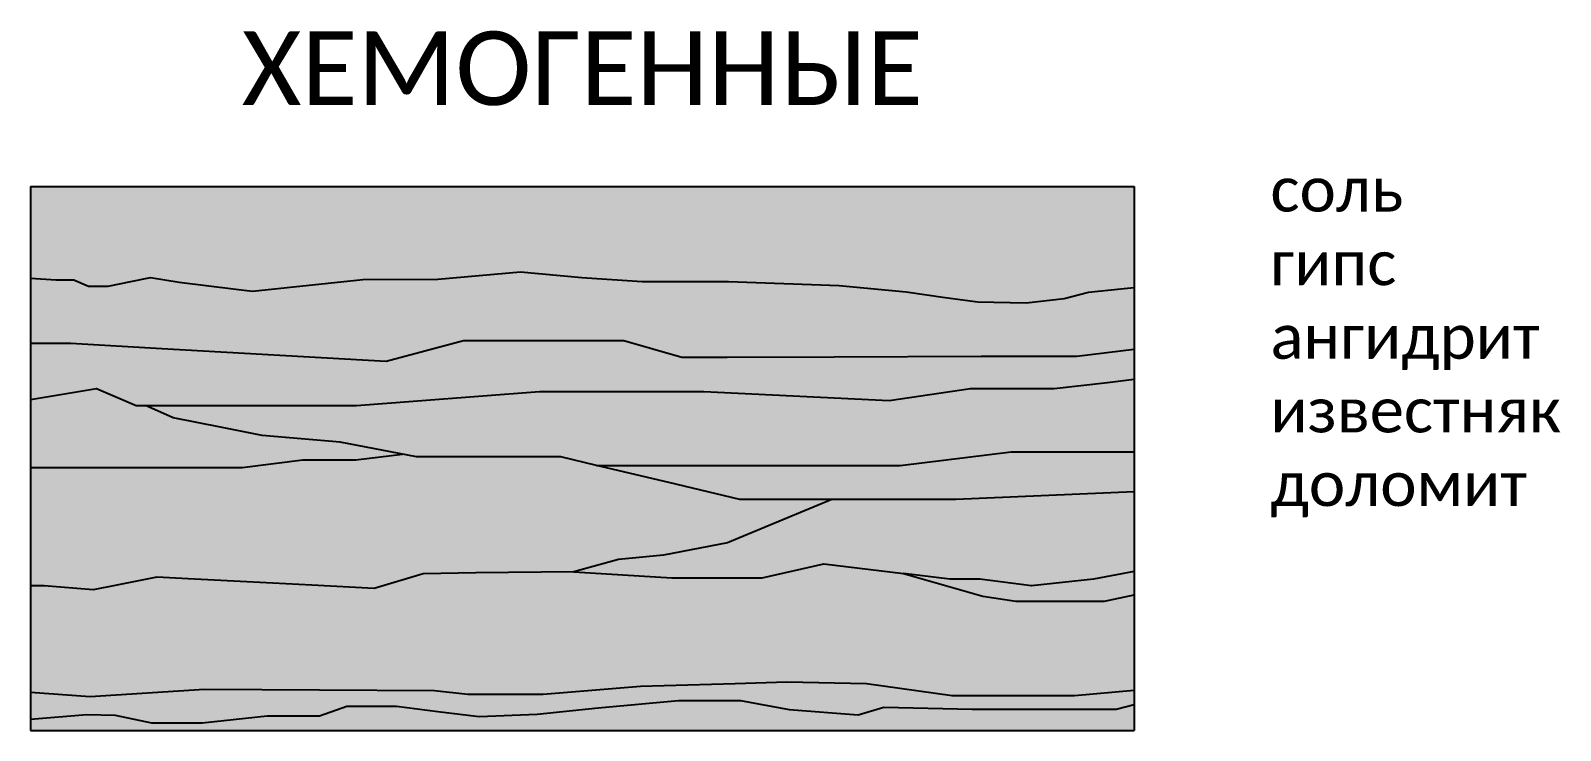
# Model space of a CAD drawing. Header units: millimetres. Extents: x 39 to 1913, y -1214 to 273.
# Drawn here: x 1341 to 1444.9, y 66.5 to 114 of the extents above; entities that cross this region are included whole.
import ezdxf

# ---------------------------------------------------------------- set-up
doc = ezdxf.new("R2010")
doc.units = ezdxf.units.MM
doc.styles.get("Standard").update_dxf_attribs({"font": 'arial.ttf'})

msp = doc.modelspace()

# ---------------------------------------------------------------- hatches: boundary and pattern name
at = {"transparency": 33554495}
h = msp.add_hatch(color=134, dxfattribs=at)
h.dxf.hatch_style = 1
h.paths.add_polyline_path([(1415.96, 103.46), (1340.96, 103.46), (1340.96, 66.51), (1415.96, 66.51)])

# ---------------------------------------------------------------- linework, layer by layer
at = {"color": 252}
for points in [[(1340.96, 103.46), (1415.96, 103.46)], [(1340.96, 103.46), (1340.96, 66.51)], [(1415.96, 103.46), (1415.96, 66.51)], [(1340.96, 97.23), (1342.67, 97.11), (1343.89, 97.11), (1344.89, 96.69), (1346.24, 96.69), (1347.77, 97.01), (1349.1, 97.28), (1351.07, 96.95), (1354.92, 96.48), (1356.04, 96.34), (1363.53, 97.14), (1368.64, 97.15), (1374.26, 97.65), (1378.42, 97.28), (1382.52, 96.99), (1388.4, 96.99), (1395.9, 96.72), (1399.26, 96.4), (1400.46, 96.29), (1403.11, 95.92), (1405.33, 95.61), (1408.61, 95.56), (1411.21, 95.85), (1412.86, 96.28), (1415.06, 96.5), (1415.96, 96.59)], [(1415.96, 92.38), (1412.05, 91.9), (1405.56, 91.9), (1395.56, 91.86), (1388.31, 91.83), (1385.22, 91.83), (1381.27, 92.98), (1370.37, 92.98), (1365.13, 91.56), (1349.89, 92.42), (1343.7, 92.78), (1340.96, 92.78)], [(1340.96, 88.98), (1345.44, 89.74), (1348.14, 88.57), (1356.76, 88.57), (1363.11, 88.57), (1375.54, 89.53), (1386.72, 89.53), (1399.3, 88.91), (1404.83, 89.72), (1410.51, 89.72), (1414.15, 90.15), (1415.96, 90.37)], [(1350.64, 87.75), (1348.77, 88.57)], [(1395.42, 82.2), (1389.16, 82.2), (1384.33, 83.34), (1379.42, 84.5), (1377, 85.08), (1370.93, 85.08), (1367.18, 85.08), (1361.99, 86.08), (1356.7, 86.53), (1353.87, 87.1), (1350.64, 87.75)], [(1340.96, 84.36), (1340.96, 84.36), (1355.34, 84.36), (1359.47, 84.89), (1363.06, 84.89), (1366.23, 85.26)], [(1379.42, 84.5), (1390.91, 84.5), (1400.05, 84.5), (1407.6, 85.43), (1415.96, 85.43)], [(1415.96, 82.72), (1415.96, 82.72), (1403.83, 82.2), (1398.95, 82.2), (1395.42, 82.2), (1391.16, 80.42), (1388.33, 79.24), (1383.97, 78.41), (1380.92, 78.11), (1377.87, 77.28), (1371.21, 77.2), (1367.63, 77.15), (1364.31, 76.15), (1360.07, 76.37), (1355.65, 76.6), (1351.67, 76.8), (1349.54, 76.91), (1346.83, 76.37), (1345.22, 76.05), (1341.89, 76.32), (1340.96, 76.32)], [(1377.87, 77.28), (1384.55, 76.86), (1390.68, 76.86), (1394.86, 77.81), (1400.29, 77.17), (1405.67, 75.63), (1407.91, 75.29), (1411.14, 75.29), (1413.95, 75.29), (1415.96, 75.71)], [(1415.96, 77.31), (1413.19, 76.78), (1408.97, 76.33), (1405.46, 76.78), (1403.43, 76.78), (1400.29, 77.17)], [(1415.96, 69.21), (1411.91, 68.85), (1408.43, 68.85), (1403.58, 68.85), (1397.77, 69.68), (1392.35, 69.79), (1388.84, 69.68), (1382.42, 69.49), (1375.8, 68.95), (1370.67, 68.95), (1368.41, 69.19), (1352.77, 69.29), (1345.01, 68.78), (1340.96, 69.09)], [(1340.96, 67.28), (1344.79, 67.58), (1346.71, 67.55), (1349.19, 67.03), (1352.62, 67.03), (1357.04, 67.5), (1360.59, 67.5), (1362.45, 68.16), (1365.83, 68.16), (1368.64, 67.8), (1371.44, 67.44), (1375.39, 67.61), (1379.54, 68.05), (1384.99, 68.53), (1389.21, 68.53), (1392.52, 67.92), (1397.21, 67.57), (1398.94, 68.09), (1404.94, 67.94), (1406.43, 67.94), (1411.64, 67.94), (1414.74, 67.94), (1415.96, 68.27)], [(1340.96, 66.51), (1415.96, 66.51)]]:
    msp.add_lwpolyline(points, dxfattribs=at)

# ---------------------------------------------------------------- texts
for s, insert, char_height, attachment_point in [('{\\fCalibri Light|b0|i0|c204|p34;ХЕМОГЕННЫЕ}', (1378.46, 111.46), 5, 5), ('{\\fCalibri Light|b0|i0|c204|p34;соль\\Pгипс\\Pангидрит\\Pизвестняк\\Pдоломит}', (1425.22, 104.75), 3, 1)]:
    msp.add_mtext_dynamic_manual_height_columns(s, width=95.9595, gutter_width=12.5, heights=[0], dxfattribs=dict(at, insert=insert, char_height=char_height, attachment_point=attachment_point))

doc.saveas('drawing.dxf')
